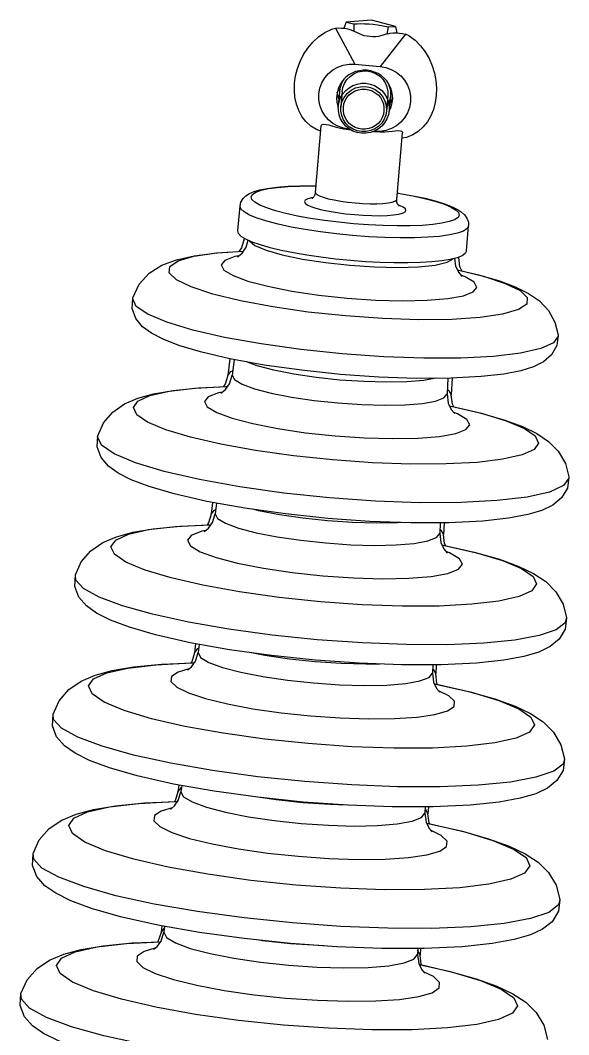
# Model space of a CAD drawing. Extents: x 4438 to 384502, y -178203 to -21188.
# Drawn here: x 373771 to 373838.7, y -175834.4 to -175709.3 of the extents above; entities that cross this region are included whole.
import ezdxf

# ---------------------------------------------------------------- set-up
doc = ezdxf.new("R2010")
doc.units = 0
doc.header["$LTSCALE"] = 8
doc.header["$MEASUREMENT"] = 0
doc.layers.add('PL', color=5, linetype='CONTINUOUS')

msp = doc.modelspace()

# ---------------------------------------------------------------- linework, layer by layer
at = {"layer": 'PL', "ltscale": 0.5}
for p, q in [((373811.226, -175709.482), (373810.928, -175710.247)), ((373814.328, -175709.267), (373811.226, -175709.482)), ((373811.226, -175709.482), (373812.174, -175709.714)), ((373817.31, -175710.02), (373814.328, -175709.267)), ((373809.882, -175710.239), (373812.275, -175714.686)), ((373812.849, -175710.952), (373812.074, -175710.562)), ((373812.174, -175709.714), (373812.154, -175710.602)), ((373816.372, -175710.081), (373816.237, -175710.96)), ((373816.372, -175710.081), (373817.31, -175710.02)), ((373817.31, -175710.02), (373817.477, -175710.821)), ((373818.538, -175710.996), (373815.408, -175714.96)), ((373816.323, -175710.934), (373815.492, -175711.184)), ((373812.275, -175714.686), (373815.408, -175714.96)), ((373810.179, -175718.591), (373810.107, -175718.154)), ((373810.44, -175717.623), (373810.245, -175719.849)), ((373810.718, -175718.052), (373810.549, -175719.984)), ((373816.706, -175718.171), (373816.511, -175720.397)), ((373810.179, -175718.591), (373810.054, -175718.562)), ((373810.077, -175719.378), (373810.217, -175719.926)), ((373810.322, -175718.971), (373810.179, -175718.591)), ((373816.358, -175718.546), (373816.189, -175720.477)), ((373816.795, -175719.17), (373816.588, -175719.519)), ((373816.942, -175718.752), (373816.795, -175719.17)), ((373816.795, -175719.17), (373816.923, -175719.163)), ((373810.217, -175719.926), (373810.245, -175719.991)), ((373816.486, -175720.537), (373816.526, -175720.479)), ((373807.419, -175730.503), (373808.139, -175722.276)), ((373811.499, -175722.721), (373811.573, -175722.711)), ((373811.499, -175722.721), (373811.713, -175722.736)), ((373811.686, -175722.721), (373811.573, -175722.711)), ((373814.564, -175722.986), (373814.778, -175723.008)), ((373814.706, -175722.985), (373814.594, -175722.975)), ((373814.778, -175723.008), (373814.706, -175722.985)), ((373817.445, -175731.38), (373818.164, -175723.153)), ((373807.125, -175731.137), (373806.944, -175731.164)), ((373817.797, -175732.114), (373817.623, -175732.055)), ((373797.847, -175735.264), (373798.117, -175732.177)), ((373826.044, -175737.731), (373826.314, -175734.644)), ((373798.629, -175736.151), (373798.619, -175736.236)), ((373798.619, -175736.236), (373798.652, -175736.166)), ((373799.63, -175736.636), (373798.84, -175736.282)), ((373795.212, -175737.968), (373798.547, -175737.749)), ((373795.285, -175737.946), (373798.544, -175737.753)), ((373797.979, -175738.329), (373797.458, -175738.423)), ((373825.095, -175738.479), (373825.115, -175738.555)), ((373825.12, -175738.469), (373825.115, -175738.555)), ((373825.879, -175740.91), (373825.388, -175740.729)), ((373837.356, -175748.087), (373837.357, -175748.23)), ((373796.85, -175751.023), (373796.604, -175753.078)), ((373797.377, -175751.119), (373797.141, -175753.042)), ((373796.604, -175753.078), (373796.995, -175752.596)), ((373796.995, -175752.596), (373797.206, -175752.514)), ((373823.754, -175753.429), (373823.652, -175755.362)), ((373824.29, -175753.42), (373824.175, -175755.49)), ((373792.547, -175754.663), (373796.382, -175754.462)), ((373793.008, -175754.618), (373796.569, -175754.465)), ((373796.382, -175754.462), (373796.572, -175754.462)), ((373795.941, -175755.143), (373795.454, -175755.231)), ((373823.68, -175754.83), (373823.874, -175754.947)), ((373823.874, -175754.947), (373824.175, -175755.49)), ((373823.968, -175756.859), (373824.154, -175756.892)), ((373824.934, -175757.81), (373824.474, -175757.641)), ((373838.664, -175765.604), (373838.664, -175765.762)), ((373794.728, -175768.759), (373794.557, -175770.192)), ((373794.557, -175770.192), (373794.963, -175769.691)), ((373794.963, -175769.691), (373795.106, -175769.636)), ((373795.203, -175768.844), (373795.042, -175770.161)), ((373790.162, -175771.72), (373794.189, -175771.509)), ((373790.716, -175771.668), (373794.522, -175771.507)), ((373794.189, -175771.509), (373794.522, -175771.507)), ((373822.817, -175771.262), (373822.747, -175772.585)), ((373822.775, -175772.056), (373822.907, -175772.136)), ((373822.907, -175772.136), (373823.219, -175772.7)), ((373823.299, -175771.26), (373823.219, -175772.7)), ((373793.871, -175772.229), (373793.417, -175772.311)), ((373823.026, -175774.001), (373823.353, -175774.06)), ((373823.973, -175774.985), (373823.544, -175774.826)), ((373792.643, -175786.19), (373792.509, -175787.307)), ((373792.509, -175787.307), (373792.931, -175786.786)), ((373792.931, -175786.786), (373793.006, -175786.757)), ((373793.067, -175786.265), (373792.942, -175787.28)), ((373788.418, -175788.718), (373792.475, -175788.549)), ((373821.896, -175788.789), (373821.842, -175789.808)), ((373821.87, -175789.282), (373821.939, -175789.324)), ((373821.939, -175789.324), (373822.264, -175789.91)), ((373822.326, -175788.788), (373822.264, -175789.91)), ((373822.084, -175791.144), (373822.553, -175791.228)), ((373823.86, -175792.611), (373822.602, -175791.997)), ((373790.558, -175803.62), (373790.456, -175804.476)), ((373790.456, -175804.476), (373790.892, -175803.936)), ((373790.93, -175803.686), (373790.836, -175804.453)), ((373786.317, -175805.827), (373790.413, -175805.657)), ((373820.975, -175806.316), (373820.934, -175807.086)), ((373820.969, -175806.567), (373821.305, -175807.175)), ((373821.353, -175806.316), (373821.305, -175807.175)), ((373821.142, -175808.348), (373821.574, -175808.426)), ((373822.925, -175809.856), (373821.677, -175809.246)), ((373788.48, -175820.99), (373788.382, -175821.808)), ((373788.382, -175821.808), (373787.996, -175822.98)), ((373788.382, -175821.808), (373788.766, -175821.334)), ((373788.801, -175821.047), (373788.71, -175821.79)), ((373784.098, -175823.175), (373788.314, -175822.954)), ((373784.805, -175823.112), (373788.305, -175822.968)), ((373819.989, -175823.975), (373820.337, -175824.604)), ((373820.057, -175823.783), (373820.018, -175824.529)), ((373820.383, -175823.783), (373820.337, -175824.604)), ((373821.982, -175827.265), (373820.742, -175826.659))]:
    msp.add_line(p, q, dxfattribs=at)
for points in [[(373808.081, -175722.935), (373807.548, -175722.742), (373806.854, -175722.319), (373806.253, -175721.773), (373805.754, -175721.125), (373805.362, -175720.395), (373805.076, -175719.604), (373804.897, -175718.767), (373804.822, -175717.899), (373804.85, -175717.011), (373804.978, -175716.116), (373805.207, -175715.223), (373805.536, -175714.345), (373805.965, -175713.496), (373806.492, -175712.693), (373807.112, -175711.954), (373807.818, -175711.303), (373808.596, -175710.761), (373809.429, -175710.352)], [(373809.429, -175710.352), (373809.572, -175710.303), (373809.724, -175710.265), (373809.882, -175710.239)], [(373809.882, -175710.239), (373810.255, -175710.211), (373810.647, -175710.218), (373811.04, -175710.259), (373811.42, -175710.332), (373811.77, -175710.434), (373812.074, -175710.562)], [(373812.174, -175709.714), (373812.565, -175709.687), (373813.014, -175709.678), (373813.506, -175709.688), (373814.024, -175709.717), (373814.549, -175709.763), (373815.064, -175709.824), (373815.55, -175709.9), (373815.991, -175709.987), (373816.372, -175710.081)], [(373816.323, -175710.934), (373816.645, -175710.861), (373817.007, -175710.821), (373817.394, -175710.815), (373817.789, -175710.843), (373818.175, -175710.904), (373818.538, -175710.996)], [(373815.492, -175711.184), (373815.198, -175711.252), (373814.868, -175711.293), (373814.515, -175711.304), (373814.151, -175711.287), (373813.79, -175711.241), (373813.445, -175711.168), (373813.127, -175711.071), (373812.849, -175710.952)], [(373818.964, -175711.186), (373819.713, -175711.734), (373820.385, -175712.402), (373820.967, -175713.166), (373821.45, -175714.001), (373821.829, -175714.884), (373822.104, -175715.795), (373822.276, -175716.716), (373822.347, -175717.635), (373822.318, -175718.54), (373822.191, -175719.418), (373821.966, -175720.26), (373821.644, -175721.053), (373821.226, -175721.783), (373820.713, -175722.433), (373820.108, -175722.985), (373819.422, -175723.418), (373818.665, -175723.714), (373818.107, -175723.812)], [(373818.964, -175711.186), (373818.832, -175711.113), (373818.689, -175711.049), (373818.538, -175710.996)], [(373811.573, -175722.711), (373810.871, -175722.588), (373810.201, -175722.347), (373809.584, -175721.995), (373809.037, -175721.543), (373808.579, -175721.005), (373808.222, -175720.396), (373807.977, -175719.736), (373807.852, -175719.044), (373807.852, -175718.342), (373807.974, -175717.651), (373808.217, -175716.991), (373808.573, -175716.383), (373809.03, -175715.846), (373809.575, -175715.395), (373810.192, -175715.045), (373810.861, -175714.806), (373811.563, -175714.685), (373812.275, -175714.686)], [(373810.714, -175718.11), (373810.803, -175717.573), (373811.001, -175717.056), (373811.299, -175716.587), (373811.686, -175716.185), (373812.145, -175715.867), (373812.66, -175715.645), (373813.209, -175715.528), (373813.781, -175715.521)], [(373816.218, -175716.746), (373815.903, -175716.398), (373815.543, -175716.096), (373815.144, -175715.845), (373814.714, -175715.65), (373814.258, -175715.513), (373813.786, -175715.44), (373813.309, -175715.431), (373812.837, -175715.486), (373812.38, -175715.604), (373811.945, -175715.782), (373811.538, -175716.017), (373811.168, -175716.304)], [(373813.781, -175715.521), (373814.324, -175715.622), (373814.846, -175715.829), (373815.316, -175716.134), (373815.716, -175716.524), (373816.03, -175716.984), (373816.246, -175717.496), (373816.355, -175718.04), (373816.352, -175718.604)], [(373815.408, -175714.96), (373816.11, -175715.083), (373816.78, -175715.324), (373817.398, -175715.675), (373817.944, -175716.128), (373818.403, -175716.666), (373818.76, -175717.275), (373819.005, -175717.935), (373819.129, -175718.627), (373819.13, -175719.329), (373819.007, -175720.02), (373818.765, -175720.68), (373818.409, -175721.287), (373817.952, -175721.825), (373817.406, -175722.275), (373816.79, -175722.626), (373816.12, -175722.865), (373815.419, -175722.986), (373814.706, -175722.985)], [(373811.168, -175716.304), (373810.773, -175716.72), (373810.456, -175717.192), (373810.224, -175717.708), (373810.081, -175718.253), (373810.032, -175718.816), (373810.077, -175719.378)], [(373810.245, -175719.849), (373810.34, -175719.317), (373810.527, -175718.81), (373810.8, -175718.342), (373811.152, -175717.929), (373811.572, -175717.582), (373812.046, -175717.313), (373812.561, -175717.129), (373813.101, -175717.036), (373813.648, -175717.036)], [(373810.405, -175718.025), (373810.438, -175717.767), (373810.497, -175717.503), (373810.574, -175717.256), (373810.677, -175717.005), (373810.802, -175716.765), (373810.947, -175716.536)], [(373810.44, -175717.623), (373810.526, -175717.122), (373810.552, -175717.05)], [(373813.648, -175717.036), (373814.188, -175717.131), (373814.703, -175717.316), (373815.178, -175717.586), (373815.598, -175717.934), (373815.951, -175718.349), (373816.226, -175718.817), (373816.415, -175719.325), (373816.511, -175719.857), (373816.511, -175720.397)], [(373816.526, -175720.479), (373816.758, -175719.963), (373816.901, -175719.418), (373816.95, -175718.855), (373816.904, -175718.293), (373816.765, -175717.745), (373816.535, -175717.225), (373816.218, -175716.746)], [(373816.395, -175717.013), (373816.495, -175717.253), (373816.577, -175717.511), (373816.634, -175717.765), (373816.67, -175718.033), (373816.682, -175718.303), (373816.671, -175718.573)], [(373810.555, -175719.926), (373810.689, -175719.328), (373810.951, -175718.774), (373811.337, -175718.283), (373811.816, -175717.895), (373812.379, -175717.615), (373812.981, -175717.467), (373813.612, -175717.452)], [(373813.153, -175722.7), (373812.722, -175722.624), (373812.31, -175722.476), (373811.929, -175722.26), (373811.593, -175721.982), (373811.31, -175721.65), (373811.09, -175721.276), (373810.94, -175720.869), (373810.863, -175720.443), (373810.862, -175720.011), (373810.938, -175719.585), (373811.088, -175719.179), (373811.307, -175718.805), (373811.588, -175718.475), (373811.924, -175718.197), (373812.304, -175717.982), (373812.716, -175717.835), (373813.147, -175717.76), (373813.585, -175717.761)], [(373813.585, -175717.761), (373814.016, -175717.836), (373814.428, -175717.984), (373814.808, -175718.201), (373815.145, -175718.479), (373815.427, -175718.811), (373815.647, -175719.185), (373815.798, -175719.592), (373815.875, -175720.017), (373815.875, -175720.45), (373815.8, -175720.875), (373815.65, -175721.281), (373815.431, -175721.656), (373815.149, -175721.986), (373814.814, -175722.264), (373814.434, -175722.479), (373814.022, -175722.626), (373813.59, -175722.7), (373813.153, -175722.7)], [(373813.612, -175717.452), (373814.221, -175717.573), (373814.789, -175717.822), (373815.296, -175718.193), (373815.702, -175718.658), (373815.999, -175719.207), (373816.164, -175719.798), (373816.193, -175720.419)], [(373816.696, -175717.587), (373816.708, -175717.663), (373816.706, -175718.171)], [(373810.179, -175718.591), (373810.325, -175718.581), (373810.356, -175718.582)], [(373816.671, -175718.573), (373816.643, -175718.798), (373816.595, -175719.031), (373816.533, -175719.25), (373816.451, -175719.473), (373816.356, -175719.68), (373816.24, -175719.89)], [(373816.795, -175719.17), (373816.653, -175719.135), (373816.622, -175719.13)], [(373813.108, -175723.21), (373812.569, -175723.116), (373812.054, -175722.93), (373811.579, -175722.66), (373811.158, -175722.312), (373810.805, -175721.898), (373810.53, -175721.43), (373810.342, -175720.922), (373810.246, -175720.389), (373810.245, -175719.849)], [(373813.126, -175723.008), (373812.583, -175722.908), (373812.061, -175722.7), (373811.591, -175722.396), (373811.19, -175722.005), (373810.876, -175721.545), (373810.661, -175721.033), (373810.552, -175720.489), (373810.555, -175719.926)], [(373816.511, -175720.397), (373816.417, -175720.929), (373816.23, -175721.437), (373815.956, -175721.904), (373815.604, -175722.318), (373815.185, -175722.664), (373814.71, -175722.934), (373814.195, -175723.118), (373813.656, -175723.211), (373813.108, -175723.21)], [(373816.193, -175720.419), (373816.103, -175720.956), (373815.905, -175721.474), (373815.607, -175721.943), (373815.221, -175722.344), (373814.761, -175722.662), (373814.247, -175722.884), (373813.698, -175723.001), (373813.126, -175723.008)], [(373808.139, -175722.275), (373808.159, -175722.206), (373808.269, -175722.113), (373808.471, -175722.079), (373808.742, -175722.106), (373809.067, -175722.179), (373809.438, -175722.284), (373809.859, -175722.407), (373810.334, -175722.533), (373810.876, -175722.647), (373811.499, -175722.721)], [(373814.778, -175723.008), (373815.411, -175723.043), (373815.97, -175723.025), (373816.458, -175722.982), (373816.889, -175722.935), (373817.264, -175722.897), (373817.586, -175722.881), (373817.853, -175722.899), (373818.05, -175722.961), (373818.152, -175723.067), (373818.164, -175723.152)], [(373798.117, -175732.177), (373798.232, -175731.702), (373798.486, -175731.267), (373798.852, -175730.908), (373799.305, -175730.625), (373799.856, -175730.393), (373800.554, -175730.19), (373801.465, -175730.008), (373802.663, -175729.853), (373804.059, -175729.746), (373805.583, -175729.691), (373807.218, -175729.686), (373807.49, -175729.693)], [(373805.218, -175733.419), (373803.767, -175733.103), (373802.49, -175732.767), (373801.414, -175732.42), (373800.56, -175732.067), (373799.945, -175731.717), (373799.582, -175731.376), (373799.478, -175731.052), (373799.637, -175730.75), (373800.053, -175730.478), (373800.719, -175730.24), (373801.622, -175730.041), (373802.743, -175729.886), (373804.058, -175729.777), (373805.542, -175729.717), (373807.164, -175729.708), (373807.488, -175729.715)], [(373807.419, -175730.503), (373807.343, -175730.815), (373807.208, -175731.049), (373807.081, -175731.183), (373806.998, -175731.242), (373806.983, -175731.25)], [(373807.419, -175730.503), (373807.433, -175730.584), (373807.59, -175730.754), (373807.911, -175730.931), (373808.386, -175731.108), (373808.999, -175731.28), (373809.729, -175731.44), (373810.551, -175731.583), (373811.437, -175731.704), (373812.357, -175731.8)], [(373817.513, -175730.593), (373817.834, -175730.641), (373819.429, -175730.932), (373820.88, -175731.249), (373822.157, -175731.584), (373823.234, -175731.932), (373824.088, -175732.284), (373824.703, -175732.634), (373825.066, -175732.975), (373825.169, -175733.3), (373825.011, -175733.601), (373824.594, -175733.874), (373823.928, -175734.112), (373823.025, -175734.311), (373821.905, -175734.466), (373820.589, -175734.574)], [(373817.515, -175730.571), (373817.83, -175730.618), (373819.45, -175730.91), (373820.95, -175731.233), (373822.31, -175731.585), (373823.446, -175731.945), (373824.295, -175732.279), (373824.935, -175732.598), (373825.43, -175732.922), (373825.82, -175733.277), (373826.113, -175733.691), (373826.284, -175734.157), (373826.314, -175734.644)], [(373806.944, -175731.164), (373806.468, -175731.294), (373806.169, -175731.45), (373806.058, -175731.628), (373806.137, -175731.822), (373806.404, -175732.028), (373806.851, -175732.238), (373807.464, -175732.446), (373808.225, -175732.646), (373809.11, -175732.831), (373810.094, -175732.997), (373811.145, -175733.138), (373812.23, -175733.249)], [(373812.23, -175733.249), (373813.318, -175733.328), (373814.377, -175733.372), (373815.374, -175733.379), (373816.279, -175733.35), (373817.063, -175733.286), (373817.703, -175733.187), (373818.18, -175733.058), (373818.478, -175732.902), (373818.59, -175732.724), (373818.511, -175732.529), (373818.244, -175732.324), (373817.797, -175732.114)], [(373812.357, -175731.8), (373813.279, -175731.866), (373814.173, -175731.9), (373815.007, -175731.902), (373815.753, -175731.871), (373816.387, -175731.808), (373816.886, -175731.716), (373817.233, -175731.598), (373817.416, -175731.457), (373817.445, -175731.38)], [(373817.71, -175732.171), (373817.741, -175732.19), (373817.725, -175732.176), (373817.651, -175732.097), (373817.551, -175731.943), (373817.464, -175731.698), (373817.445, -175731.38)], [(373812.004, -175735.825), (373810, -175735.625), (373808.041, -175735.38), (373806.167, -175735.094), (373804.416, -175734.775), (373802.824, -175734.427), (373801.422, -175734.059), (373800.241, -175733.678), (373799.304, -175733.291), (373798.629, -175732.907), (373798.231, -175732.533), (373798.117, -175732.177)], [(373812.131, -175734.376), (373810.307, -175734.193), (373808.522, -175733.97), (373806.814, -175733.71), (373805.218, -175733.419)], [(373826.314, -175734.644), (373826.141, -175734.975), (373825.684, -175735.274), (373824.952, -175735.535), (373823.962, -175735.753), (373822.732, -175735.924), (373821.289, -175736.043), (373819.66, -175736.108), (373817.88, -175736.119), (373815.985, -175736.075), (373814.013, -175735.976), (373812.004, -175735.825)], [(373820.589, -175734.574), (373819.106, -175734.634), (373817.484, -175734.644), (373815.757, -175734.603), (373813.96, -175734.513), (373812.131, -175734.376)], [(373798.84, -175736.282), (373798.273, -175735.931), (373797.94, -175735.589), (373797.847, -175735.264)], [(373797.857, -175738.413), (373797.799, -175738.435), (373797.975, -175738.333), (373798.383, -175737.983), (373798.879, -175737.276), (373799.14, -175736.416)], [(373798.619, -175736.236), (373798.285, -175737.331), (373797.958, -175737.788)], [(373799.275, -175736.477), (373799.275, -175736.479), (373799.962, -175737.051), (373801.341, -175737.638), (373803.331, -175738.207), (373805.819, -175738.724), (373808.658, -175739.159), (373811.684, -175739.487)], [(373811.734, -175738.912), (373809.896, -175738.73), (373808.093, -175738.51), (373806.355, -175738.256), (373804.714, -175737.971), (373803.195, -175737.662), (373801.827, -175737.332), (373800.632, -175736.988), (373799.63, -175736.636)], [(373784.908, -175743.499), (373785.67, -175741.834), (373786.917, -175740.463), (373788.476, -175739.48), (373790.27, -175738.806), (373792.452, -175738.313), (373795.285, -175737.946)], [(373811.136, -175745.749), (373806.534, -175745.262), (373802.146, -175744.631), (373798.166, -175743.883), (373794.767, -175743.05), (373792.099, -175742.17), (373790.276, -175741.279), (373789.38, -175740.418), (373789.45, -175739.625), (373790.482, -175738.932), (373792.431, -175738.372), (373795.212, -175737.968)], [(373797.458, -175738.423), (373796.241, -175738.892), (373795.793, -175739.459), (373796.136, -175740.094), (373797.253, -175740.767), (373799.087, -175741.444), (373801.547, -175742.09), (373804.51, -175742.674), (373807.826, -175743.165), (373811.33, -175743.54)], [(373826.044, -175737.731), (373825.896, -175738.035), (373825.509, -175738.313), (373824.89, -175738.561)], [(373811.684, -175739.487), (373814.721, -175739.689), (373817.593, -175739.754), (373820.132, -175739.677), (373822.192, -175739.462), (373823.651, -175739.123), (373824.427, -175738.679), (373824.427, -175738.677)], [(373824.89, -175738.561), (373824.05, -175738.773), (373823.002, -175738.946), (373821.765, -175739.077), (373820.361, -175739.164), (373818.812, -175739.205), (373817.146, -175739.2), (373815.391, -175739.149), (373813.576, -175739.052), (373811.734, -175738.912)], [(373824.571, -175738.641), (373824.682, -175739.544), (373825.066, -175740.347), (373825.406, -175740.751), (373825.527, -175740.852)], [(373825.493, -175740.197), (373825.251, -175739.682), (373825.115, -175738.555)], [(373824.927, -175740.057), (373828.17, -175740.852), (373830.839, -175741.732), (373832.661, -175742.622), (373833.557, -175743.483), (373833.487, -175744.277), (373832.455, -175744.97), (373830.506, -175745.53), (373827.725, -175745.934), (373824.234, -175746.164), (373820.184, -175746.209), (373815.753, -175746.069), (373811.136, -175745.749)], [(373811.33, -175743.54), (373814.844, -175743.779), (373818.196, -175743.871), (373821.215, -175743.811), (373823.75, -175743.602), (373825.674, -175743.254), (373826.89, -175742.785), (373827.338, -175742.219), (373826.995, -175741.583), (373825.879, -175740.91)], [(373824.933, -175740.07), (373827.362, -175740.621), (373830.02, -175741.392), (373832.062, -175742.155), (373833.686, -175742.959), (373835.041, -175743.898), (373836.168, -175745.076), (373836.971, -175746.496), (373837.356, -175748.087)], [(373810.506, -175752.952), (373805.717, -175752.45), (373801.11, -175751.8), (373796.843, -175751.021), (373793.249, -175750.181), (373790.579, -175749.382), (373788.622, -175748.627), (373787.181, -175747.882), (373786.087, -175747.07), (373785.264, -175746.062), (373784.825, -175744.816), (373784.908, -175743.499)], [(373800.716, -175749.207), (373796.217, -175748.395), (373792.29, -175747.489), (373789.086, -175746.522), (373786.73, -175745.533), (373785.311, -175744.56), (373784.883, -175743.639), (373784.908, -175743.499)], [(373837.356, -175748.087), (373837.213, -175749.39), (373836.556, -175750.555), (373835.558, -175751.412), (373834.323, -175752.023), (373832.753, -175752.506), (373830.666, -175752.91), (373827.859, -175753.23), (373824.143, -175753.428)], [(373837.357, -175748.23), (373836.776, -175749.062), (373835.209, -175749.775), (373832.717, -175750.339), (373829.394, -175750.735), (373825.37, -175750.946)], [(373810.727, -175750.428), (373805.616, -175749.894), (373800.716, -175749.207)], [(373825.37, -175750.946), (373820.797, -175750.964), (373815.853, -175750.789), (373810.727, -175750.428)], [(373810.445, -175753.651), (373807.522, -175753.339), (373804.756, -175752.929), (373802.284, -175752.442), (373800.232, -175751.903), (373798.822, -175751.383)], [(373795.836, -175755.226), (373795.762, -175755.254), (373795.918, -175755.163), (373796.318, -175754.822), (373796.811, -175754.123), (373797.141, -175753.042)], [(373796.604, -175753.078), (373796.269, -175754.173), (373796.043, -175754.488)], [(373797.141, -175753.042), (373797.428, -175753.59), (373798.366, -175754.156), (373799.908, -175754.724), (373801.976, -175755.267), (373804.465, -175755.758), (373807.252, -175756.171), (373810.197, -175756.486)], [(373822.28, -175753.436), (373820.806, -175753.703), (373818.692, -175753.877), (373816.173, -175753.928), (373813.378, -175753.851), (373810.445, -175753.651)], [(373824.143, -175753.428), (373819.846, -175753.448), (373815.25, -175753.286), (373810.506, -175752.952)], [(373780.579, -175760.523), (373781.281, -175758.942), (373782.427, -175757.599), (373783.86, -175756.603), (373785.498, -175755.892), (373787.437, -175755.356), (373789.865, -175754.934), (373793.008, -175754.618)], [(373809.582, -175763.517), (373804.713, -175763.008), (373800.046, -175762.354), (373795.759, -175761.581), (373792.018, -175760.717), (373788.966, -175759.796), (373786.721, -175758.854), (373785.369, -175757.927), (373784.962, -175757.05), (373785.515, -175756.257), (373787.008, -175755.578), (373789.382, -175755.04), (373792.547, -175754.663)], [(373795.454, -175755.231), (373794.192, -175755.718), (373793.727, -175756.305), (373794.083, -175756.965), (373795.241, -175757.663), (373797.144, -175758.364), (373799.696, -175759.035), (373802.768, -175759.64), (373806.209, -175760.15), (373809.842, -175760.538)], [(373810.197, -175756.486), (373813.152, -175756.687), (373815.968, -175756.764), (373818.505, -175756.714), (373820.635, -175756.538), (373822.252, -175756.245), (373823.275, -175755.851), (373823.652, -175755.362)], [(373823.652, -175755.362), (373823.793, -175756.493), (373824.173, -175757.286), (373824.506, -175757.679), (373824.617, -175757.773)], [(373824.479, -175756.971), (373824.312, -175756.618), (373824.175, -175755.49)], [(373824.154, -175756.892), (373827.895, -175757.756), (373830.946, -175758.677), (373833.191, -175759.619), (373834.544, -175760.546), (373834.951, -175761.423), (373834.397, -175762.216), (373832.905, -175762.895), (373830.53, -175763.433), (373827.365, -175763.81), (373823.531, -175764.011), (373819.175, -175764.028), (373814.465, -175763.861), (373809.582, -175763.517)], [(373823.967, -175756.856), (373827.703, -175757.696), (373830.679, -175758.549), (373832.945, -175759.383), (373834.719, -175760.243), (373836.175, -175761.224), (373837.382, -175762.444), (373838.251, -175763.935), (373838.664, -175765.604)], [(373809.842, -175760.538), (373813.488, -175760.787), (373816.965, -175760.882), (373820.096, -175760.819), (373822.725, -175760.603), (373824.721, -175760.242), (373825.983, -175759.755), (373826.448, -175759.168), (373826.092, -175758.508), (373824.934, -175757.81)], [(373808.952, -175770.72), (373803.734, -175770.176), (373798.709, -175769.474), (373794.042, -175768.635), (373789.976, -175767.703), (373786.923, -175766.807), (373784.701, -175765.966), (373783.083, -175765.149), (373781.878, -175764.28), (373780.983, -175763.221), (373780.499, -175761.91), (373780.579, -175760.523)], [(373798.086, -175766.845), (373793.103, -175765.945), (373788.754, -175764.941), (373785.206, -175763.871), (373782.596, -175762.776), (373781.025, -175761.698), (373780.551, -175760.678), (373780.579, -175760.523)], [(373838.664, -175765.604), (373838.503, -175766.98), (373837.791, -175768.198), (373836.716, -175769.088), (373835.366, -175769.736), (373833.614, -175770.26), (373831.256, -175770.702), (373828.063, -175771.051), (373823.886, -175771.259), (373819.174, -175771.27), (373814.141, -175771.088), (373808.952, -175770.72)], [(373838.664, -175765.762), (373838.021, -175766.684), (373836.286, -175767.473), (373833.526, -175768.098), (373829.846, -175768.536), (373825.389, -175768.77)], [(373809.172, -175768.196), (373803.512, -175767.605), (373798.086, -175766.845)], [(373825.389, -175768.77), (373820.325, -175768.79), (373814.849, -175768.597), (373809.172, -175768.196)], [(373808.924, -175771.04), (373805.867, -175770.713), (373802.974, -175770.284), (373800.39, -175769.775), (373799.853, -175769.634)], [(373793.783, -175772.311), (373793.693, -175772.345), (373793.829, -175772.265), (373794.22, -175771.934), (373794.71, -175771.242), (373795.042, -175770.161)], [(373794.557, -175770.192), (373794.22, -175771.289), (373794.048, -175771.527)], [(373795.042, -175770.161), (373795.341, -175770.734), (373796.322, -175771.325), (373797.933, -175771.919), (373800.094, -175772.486), (373802.696, -175772.999), (373805.608, -175773.43), (373808.686, -175773.76)], [(373777.815, -175777.692), (373778.535, -175776.079), (373779.714, -175774.713), (373781.184, -175773.704), (373782.872, -175772.981), (373784.884, -175772.432), (373787.42, -175771.995), (373790.716, -175771.668)], [(373808.051, -175781.017), (373802.938, -175780.483), (373798.036, -175779.796), (373793.535, -175778.984), (373789.606, -175778.077), (373786.401, -175777.11), (373784.044, -175776.121), (373782.624, -175775.147), (373782.196, -175774.226), (373782.777, -175773.393), (373784.345, -175772.68), (373786.838, -175772.115), (373790.162, -175771.72)], [(373818.092, -175771.231), (373817.547, -175771.276), (373814.914, -175771.329), (373811.99, -175771.249), (373808.924, -175771.04)], [(373793.417, -175772.311), (373792.109, -175772.815), (373791.628, -175773.425), (373791.996, -175774.108), (373793.197, -175774.832), (373795.169, -175775.559), (373797.814, -175776.254), (373800.999, -175776.881), (373804.565, -175777.409), (373808.331, -175777.812)], [(373808.686, -175773.76), (373811.773, -175773.97), (373814.717, -175774.051), (373817.368, -175773.998), (373819.594, -175773.814), (373821.284, -175773.508), (373822.353, -175773.097), (373822.747, -175772.585)], [(373822.747, -175772.585), (373822.889, -175773.717), (373823.268, -175774.501), (373823.592, -175774.883), (373823.693, -175774.968)], [(373823.486, -175774.098), (373823.358, -175773.828), (373823.219, -175772.7)], [(373823.353, -175774.06), (373827.282, -175774.967), (373830.487, -175775.934), (373832.844, -175776.923), (373834.264, -175777.897), (373834.692, -175778.818), (373834.111, -175779.651), (373832.543, -175780.364), (373830.05, -175780.929), (373826.726, -175781.324), (373822.699, -175781.535), (373818.125, -175781.554), (373813.178, -175781.379), (373808.051, -175781.017)], [(373823.023, -175773.994), (373827.004, -175774.885), (373830.126, -175775.776), (373832.495, -175776.642), (373834.338, -175777.529), (373835.841, -175778.53), (373837.083, -175779.768), (373837.979, -175781.289), (373838.405, -175782.993)], [(373808.331, -175777.812), (373812.11, -175778.07), (373815.713, -175778.168), (373818.959, -175778.104), (373821.684, -175777.879), (373823.753, -175777.505), (373825.061, -175777.001), (373825.543, -175776.392), (373825.174, -175775.708), (373823.973, -175774.985)], [(373807.42, -175788.221), (373802.018, -175787.658), (373796.811, -175786.934), (373791.97, -175786.069), (373787.703, -175785.098), (373784.471, -175784.158), (373782.125, -175783.277), (373780.425, -175782.427), (373779.168, -175781.531), (373778.241, -175780.449), (373777.736, -175779.11), (373777.815, -175777.692)], [(373796.723, -175784.388), (373791.753, -175783.523), (373787.34, -175782.555), (373783.634, -175781.518), (373780.761, -175780.446), (373778.818, -175779.376), (373777.873, -175778.344), (373777.815, -175777.692)], [(373838.405, -175782.993), (373838.237, -175784.4), (373837.501, -175785.641), (373836.391, -175786.548), (373834.986, -175787.213), (373833.149, -175787.755), (373830.665, -175788.214), (373827.292, -175788.577), (373822.92, -175788.787), (373818.026, -175788.795), (373812.804, -175788.603), (373807.42, -175788.221)], [(373838.405, -175782.993), (373838.234, -175783.625), (373837.124, -175784.477), (373835.025, -175785.193), (373832.009, -175785.75), (373828.179, -175786.128), (373823.665, -175786.315)], [(373807.641, -175785.697), (373802.08, -175785.121), (373796.723, -175784.388)], [(373823.665, -175786.315), (373818.621, -175786.304), (373813.218, -175786.095), (373807.641, -175785.697)], [(373791.73, -175789.396), (373791.624, -175789.436), (373791.74, -175789.367), (373792.122, -175789.045), (373792.609, -175788.361), (373792.942, -175787.28)], [(373792.509, -175787.307), (373792.171, -175788.403), (373792.053, -175788.566)], [(373792.942, -175787.28), (373793.255, -175787.877), (373794.278, -175788.494), (373795.958, -175789.113), (373798.212, -175789.705), (373800.926, -175790.24), (373803.964, -175790.69), (373807.174, -175791.034)], [(373807.402, -175788.428), (373804.212, -175788.087), (373801.193, -175787.64), (373799.526, -175787.311)], [(373815.348, -175788.696), (373813.654, -175788.73), (373810.603, -175788.646), (373807.402, -175788.428)], [(373775.051, -175794.861), (373775.79, -175793.215), (373777, -175791.828), (373778.507, -175790.807), (373780.243, -175790.072), (373782.327, -175789.508), (373784.971, -175789.057), (373788.418, -175788.718)], [(373806.52, -175798.517), (373801.162, -175797.957), (373796.027, -175797.238), (373791.31, -175796.387), (373787.194, -175795.437), (373783.837, -175794.424), (373781.366, -175793.387), (373779.879, -175792.367), (373779.431, -175791.402), (373780.04, -175790.529), (373781.682, -175789.782), (373784.295, -175789.19), (373787.777, -175788.776)], [(373787.777, -175788.776), (373791.996, -175788.555), (373792.472, -175788.553)], [(373791.817, -175789.302), (373790.469, -175789.69), (373789.652, -175790.238), (373789.597, -175790.867), (373790.306, -175791.548), (373791.749, -175792.253), (373793.861, -175792.95), (373796.552, -175793.609), (373799.703, -175794.202), (373803.176, -175794.701), (373806.82, -175795.086)], [(373807.174, -175791.034), (373810.395, -175791.253), (373813.465, -175791.337), (373816.231, -175791.282), (373818.553, -175791.09), (373820.316, -175790.772), (373821.431, -175790.342), (373821.842, -175789.808)], [(373821.842, -175789.808), (373821.986, -175790.941), (373822.362, -175791.715), (373822.679, -175792.087), (373822.768, -175792.162)], [(373822.492, -175791.225), (373822.403, -175791.038), (373822.264, -175789.91)], [(373822.553, -175791.228), (373826.669, -175792.179), (373830.027, -175793.192), (373832.497, -175794.228), (373833.985, -175795.249), (373834.433, -175796.214), (373833.824, -175797.086), (373832.181, -175797.833), (373829.569, -175798.425), (373826.086, -175798.839), (373821.867, -175799.06), (373817.075, -175799.08), (373811.892, -175798.896), (373806.52, -175798.517)], [(373822.079, -175791.132), (373826.297, -175792.072), (373829.569, -175793.002), (373832.043, -175793.901), (373833.957, -175794.815), (373835.507, -175795.836), (373836.784, -175797.094), (373837.708, -175798.644), (373838.145, -175800.381)], [(373806.82, -175795.086), (373810.475, -175795.34), (373813.982, -175795.451), (373817.188, -175795.415), (373819.952, -175795.233), (373822.154, -175794.913), (373823.697, -175794.469), (373824.514, -175793.921), (373824.569, -175793.293), (373823.86, -175792.611)], [(373794.913, -175804.393), (373789.898, -175803.503), (373785.442, -175802.497), (373782.026, -175801.512), (373779.552, -175800.591), (373777.768, -175799.706), (373776.458, -175798.782), (373775.498, -175797.678), (373774.973, -175796.31), (373775.051, -175794.861)], [(373794.74, -175801.834), (373789.565, -175800.933), (373784.97, -175799.926), (373781.11, -175798.845), (373778.118, -175797.729), (373776.096, -175796.614), (373775.111, -175795.54), (373775.051, -175794.861)], [(373838.145, -175800.381), (373837.97, -175801.82), (373837.21, -175803.084), (373836.065, -175804.007), (373834.605, -175804.69), (373832.681, -175805.251), (373830.066, -175805.727), (373826.507, -175806.102), (373821.946, -175806.315)], [(373838.145, -175800.381), (373837.968, -175801.04), (373836.812, -175801.926), (373834.626, -175802.673), (373831.486, -175803.252), (373827.497, -175803.646), (373822.797, -175803.841)], [(373806.11, -175803.197), (373800.319, -175802.597), (373794.74, -175801.834)], [(373822.797, -175803.841), (373817.544, -175803.829), (373811.918, -175803.612), (373806.11, -175803.197)], [(373789.673, -175806.534), (373789.55, -175806.581), (373789.646, -175806.523), (373790.018, -175806.21), (373790.501, -175805.534), (373790.836, -175804.453)], [(373790.456, -175804.476), (373790.116, -175805.573), (373790.043, -175805.673)], [(373790.836, -175804.453), (373791.162, -175805.075), (373792.227, -175805.717), (373793.977, -175806.363), (373796.324, -175806.979), (373799.151, -175807.536), (373802.315, -175808.005), (373805.658, -175808.362)], [(373805.889, -175805.721), (373800.301, -175805.14), (373794.913, -175804.393)], [(373772.599, -175812.059), (373773.353, -175810.388), (373774.586, -175808.986), (373776.12, -175807.955), (373777.893, -175807.211), (373780.032, -175806.637), (373782.756, -175806.175), (373786.317, -175805.827)], [(373804.993, -175815.964), (373799.453, -175815.385), (373794.142, -175814.641), (373789.264, -175813.761), (373785.008, -175812.778), (373781.535, -175811.73), (373778.98, -175810.658), (373777.442, -175809.603), (373776.979, -175808.605), (373777.608, -175807.702), (373779.307, -175806.93), (373782.009, -175806.318), (373785.61, -175805.89)], [(373785.61, -175805.89), (373789.973, -175805.661), (373790.412, -175805.659)], [(373805.881, -175805.817), (373802.557, -175805.461), (373800.585, -175805.169)], [(373811.198, -175806.098), (373809.216, -175806.044), (373805.881, -175805.817)], [(373821.946, -175806.315), (373816.873, -175806.318), (373811.463, -175806.117), (373805.889, -175805.721)], [(373789.732, -175806.45), (373788.395, -175806.835), (373787.55, -175807.402), (373787.493, -175808.051), (373788.226, -175808.756), (373789.718, -175809.485), (373791.903, -175810.206), (373794.685, -175810.888), (373797.944, -175811.5), (373801.536, -175812.017), (373805.304, -175812.415)], [(373805.658, -175808.362), (373809.013, -175808.591), (373812.21, -175808.679), (373815.091, -175808.621), (373817.509, -175808.421), (373819.345, -175808.09), (373820.506, -175807.642), (373820.934, -175807.086)], [(373820.934, -175807.086), (373821.079, -175808.22), (373821.453, -175808.984), (373821.761, -175809.345), (373821.84, -175809.411)], [(373821.502, -175808.421), (373821.446, -175808.303), (373821.305, -175807.175)], [(373821.574, -175808.426), (373825.831, -175809.408), (373829.304, -175810.456), (373831.858, -175811.528), (373833.397, -175812.583), (373833.86, -175813.581), (373833.231, -175814.484), (373831.532, -175815.256), (373828.83, -175815.868), (373825.229, -175816.297), (373820.866, -175816.525), (373815.909, -175816.545), (373810.549, -175816.356), (373804.993, -175815.964)], [(373821.138, -175808.34), (373825.396, -175809.286), (373828.778, -175810.244), (373831.329, -175811.168), (373833.295, -175812.102), (373834.88, -175813.139), (373836.181, -175814.41), (373837.126, -175815.979), (373837.573, -175817.744)], [(373805.304, -175812.415), (373809.083, -175812.677), (373812.711, -175812.792), (373816.026, -175812.755), (373818.884, -175812.567), (373821.161, -175812.236), (373822.757, -175811.777), (373823.602, -175811.211), (373823.659, -175810.561), (373822.925, -175809.856)], [(373793.109, -175821.809), (373787.962, -175820.899), (373783.368, -175819.867), (373779.813, -175818.848), (373777.244, -175817.896), (373775.397, -175816.986), (373774.048, -175816.042), (373773.063, -175814.92), (373772.523, -175813.532), (373772.599, -175812.059)], [(373792.875, -175819.24), (373787.546, -175818.312), (373782.814, -175817.275), (373778.84, -175816.162), (373775.758, -175815.012), (373773.675, -175813.865), (373772.662, -175812.759), (373772.599, -175812.059)], [(373837.573, -175817.744), (373837.393, -175819.206), (373836.614, -175820.487), (373835.442, -175821.423), (373833.939, -175822.119), (373831.948, -175822.694), (373829.235, -175823.184), (373825.533, -175823.569), (373820.833, -175823.783)], [(373837.573, -175817.744), (373837.39, -175818.422), (373836.2, -175819.335), (373833.949, -175820.103), (373830.715, -175820.701), (373826.608, -175821.106), (373821.767, -175821.306)], [(373804.584, -175820.643), (373798.62, -175820.026), (373792.875, -175819.24)], [(373821.767, -175821.306), (373816.358, -175821.295), (373810.565, -175821.071), (373804.584, -175820.643)], [(373787.596, -175823.836), (373787.456, -175823.889), (373787.531, -175823.842), (373787.894, -175823.539), (373788.374, -175822.871), (373788.71, -175821.79)], [(373788.71, -175821.79), (373789.048, -175822.437), (373790.157, -175823.105), (373791.977, -175823.777), (373794.419, -175824.418), (373797.359, -175824.997), (373800.65, -175825.485), (373804.128, -175825.857)], [(373804.363, -175823.167), (373798.635, -175822.572), (373793.109, -175821.809)], [(373771.087, -175829.345), (373771.841, -175827.673), (373773.074, -175826.271), (373774.608, -175825.241), (373776.381, -175824.497), (373778.519, -175823.922), (373781.244, -175823.46), (373784.805, -175823.112)], [(373803.481, -175833.249), (373797.941, -175832.67), (373792.63, -175831.927), (373787.752, -175831.046), (373783.495, -175830.063), (373780.023, -175829.016), (373777.468, -175827.944), (373775.93, -175826.888), (373775.466, -175825.89), (373776.096, -175824.988), (373777.794, -175824.216), (373780.496, -175823.604), (373784.098, -175823.175)], [(373804.36, -175823.205), (373800.903, -175822.836), (373800.274, -175822.742)], [(373808.456, -175823.459), (373807.829, -175823.441), (373804.36, -175823.205)], [(373820.833, -175823.783), (373815.627, -175823.783), (373810.079, -175823.574), (373804.363, -175823.167)], [(373787.628, -175823.762), (373786.301, -175824.143), (373785.428, -175824.729), (373785.369, -175825.4), (373786.127, -175826.129), (373787.668, -175826.882), (373789.926, -175827.627), (373792.801, -175828.331), (373796.168, -175828.964), (373799.88, -175829.498), (373803.773, -175829.909)], [(373804.128, -175825.857), (373807.617, -175826.094), (373810.943, -175826.185), (373813.939, -175826.126), (373816.455, -175825.918), (373818.364, -175825.573), (373819.572, -175825.108), (373820.018, -175824.529)], [(373820.018, -175824.529), (373820.164, -175825.663), (373820.535, -175826.418), (373820.835, -175826.767), (373820.902, -175826.823)], [(373820.524, -175825.825), (373820.479, -175825.732), (373820.337, -175824.604)], [(373820.204, -175825.744), (373824.319, -175826.694), (373827.791, -175827.742), (373830.346, -175828.814), (373831.885, -175829.869), (373832.348, -175830.867), (373831.718, -175831.769), (373830.02, -175832.542), (373827.318, -175833.154), (373823.716, -175833.582), (373819.353, -175833.811), (373814.397, -175833.831), (373809.037, -175833.641), (373803.481, -175833.249)], [(373820.209, -175825.755), (373823.884, -175826.572), (373827.266, -175827.529), (373829.817, -175828.453), (373831.783, -175829.387), (373833.368, -175830.424), (373834.669, -175831.696), (373835.614, -175833.265), (373836.061, -175835.029)], [(373803.773, -175829.909), (373807.679, -175830.18), (373811.427, -175830.299), (373814.853, -175830.26), (373817.806, -175830.066), (373820.159, -175829.724), (373821.808, -175829.25), (373822.681, -175828.665), (373822.74, -175827.993), (373821.982, -175827.265)], [(373802.851, -175840.453), (373797.122, -175839.858), (373791.597, -175839.094), (373786.45, -175838.184), (373781.855, -175837.152), (373778.301, -175836.133), (373775.732, -175835.182), (373773.884, -175834.272), (373772.535, -175833.328), (373771.55, -175832.205), (373771.011, -175830.817), (373771.087, -175829.345)], [(373791.363, -175836.526), (373786.034, -175835.598), (373781.302, -175834.56), (373777.327, -175833.448), (373774.246, -175832.298), (373772.163, -175831.151), (373771.149, -175830.044), (373771.087, -175829.345)]]:
    msp.add_lwpolyline(points, dxfattribs=at)

doc.saveas('drawing.dxf')
